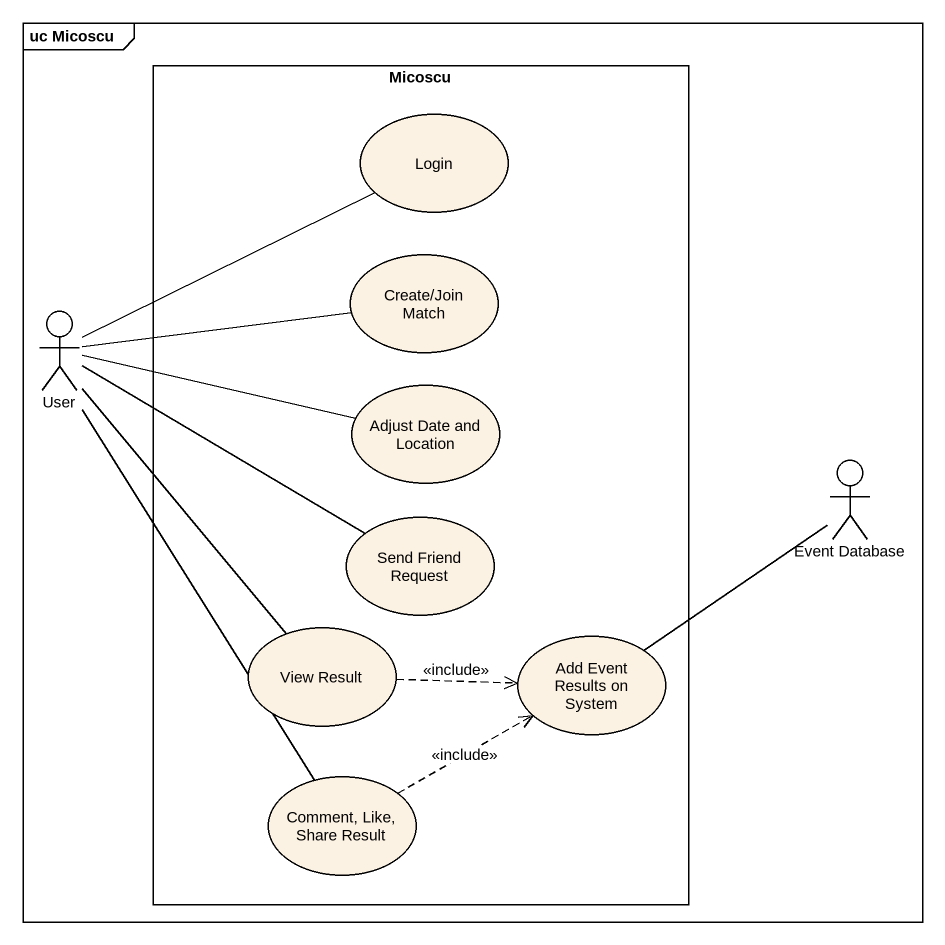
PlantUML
@startuml
mainframe uc Micoscu
rectangle Micoscu {
  usecase Login
  usecase "Create/Join Match" as Create_Join_Match
  usecase "Adjust Date and Location" as Adjust_Date_and_Location
  usecase "Send Friend Request" as Send_Friend_Request
  usecase "View Result" as View_Result
  usecase "Add Event Results on System" as Add_Event_Results_on_System
  usecase "Comment, Like, Share Result" as Comment_Like_Share_Result
}
actor User
actor "Event Database" as Event_Database
User -right- Login
User -right- Create_Join_Match
User -right- Adjust_Date_and_Location
User -right- Send_Friend_Request
User -- View_Result
User -- Comment_Like_Share_Result
View_Result .right.> Add_Event_Results_on_System : <<include>>
Add_Event_Results_on_System -up- Event_Database
Comment_Like_Share_Result .right.> Add_Event_Results_on_System : <<include>>
@enduml
